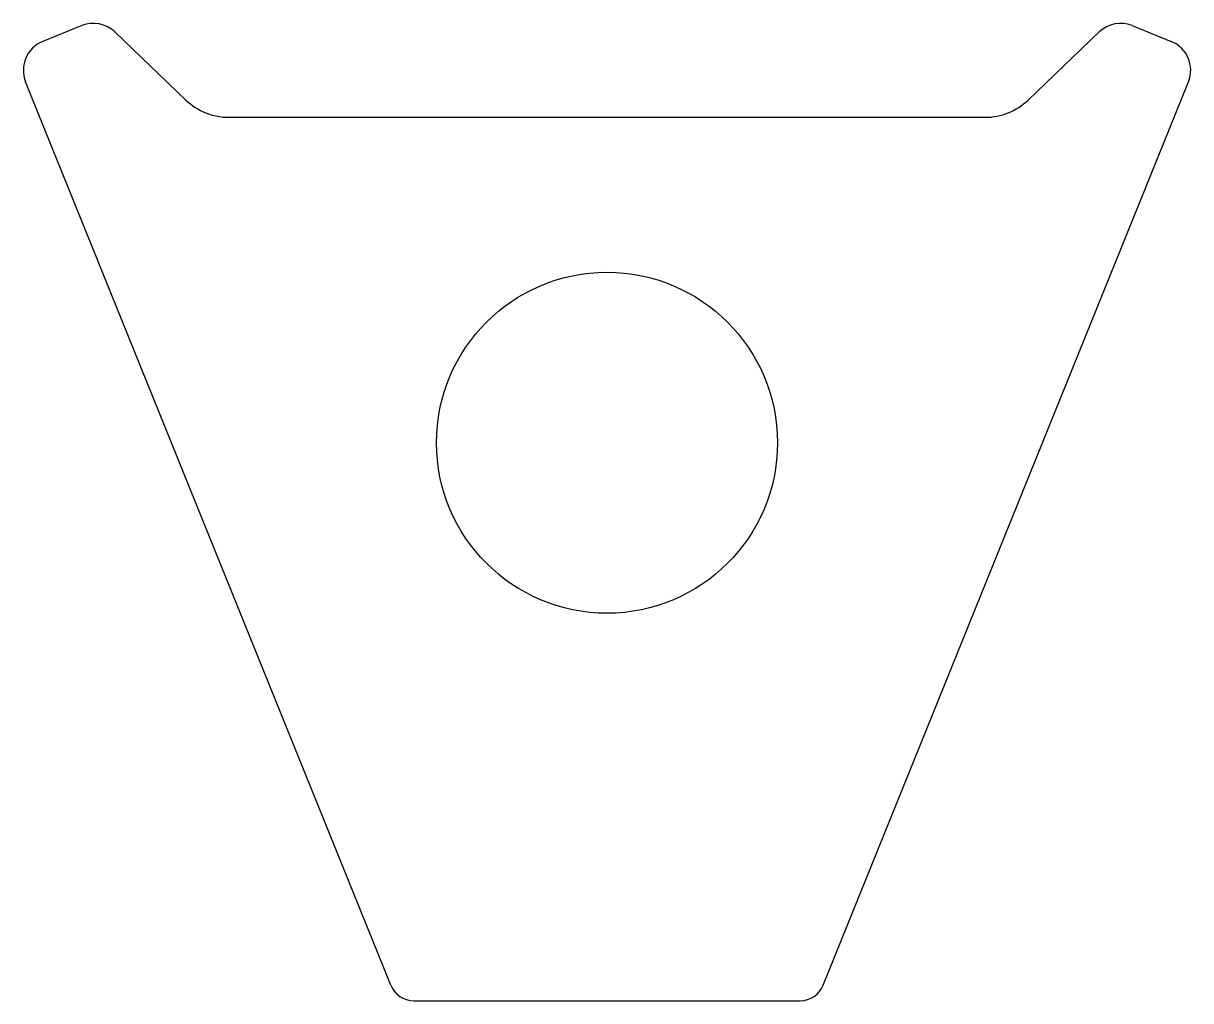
# Model space of a CAD drawing. Extents: x 1134.4 to 1172, y 2021.5 to 2053.
import ezdxf

# ---------------------------------------------------------------- set-up
doc = ezdxf.new("R2010")
doc.units = 0
doc.layers.get('0').update_dxf_attribs({"linetype": 'CONTINUOUS'})

msp = doc.modelspace()

# ---------------------------------------------------------------- linework, layer by layer
for p, q in [((1136.247, 2052.917), (1134.988, 2052.409)), ((1170.131, 2052.917), (1171.39, 2052.409)), ((1139.609, 2050.515), (1137.313, 2052.712)), ((1166.769, 2050.515), (1169.065, 2052.712)), ((1146.212, 2021.96), (1134.436, 2051.107)), ((1160.166, 2021.96), (1171.943, 2051.107)), ((1140.992, 2049.959), (1165.386, 2049.959)), ((1146.954, 2021.459), (1159.425, 2021.459))]:
    msp.add_line(p, q)
msp.add_circle((1153.189, 2039.459), 5.5)
for centre, radius, start, end in [((1136.622, 2051.99), 1, 46.25, 112), ((1169.757, 2051.99), 1, 68, 133.75), ((1135.363, 2051.481), 1, 112, 202), ((1171.016, 2051.481), 1, 338, 68), ((1140.992, 2051.959), 2, 226.25, 270), ((1165.386, 2051.959), 2, 270, 313.75), ((1146.954, 2022.259), 0.8, 202, 270), ((1159.425, 2022.259), 0.8, 270, 338)]:
    msp.add_arc(centre, radius, start, end)

doc.saveas('drawing.dxf')
